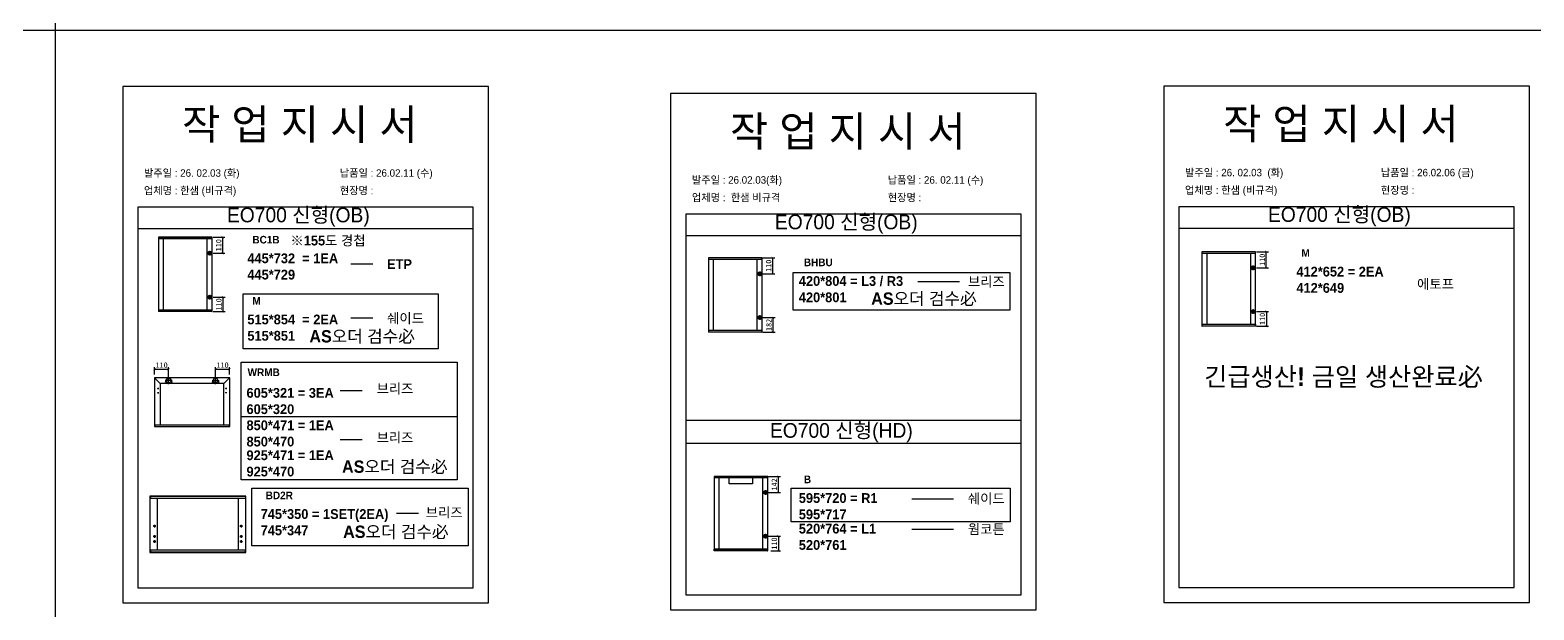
# Model space of a CAD drawing. Header units: millimetres. Extents: x -44117 to 256353, y -2095463 to 65325.
# Drawn here: x 110183 to 117093, y -687746 to -685078 of the extents above; entities that cross this region are included whole.
import ezdxf

# ---------------------------------------------------------------- set-up
doc = ezdxf.new("R2010")
doc.units = ezdxf.units.MM
doc.header["$LTSCALE"] = 10
doc.layers.add('Layer1', color=7, linetype='Continuous', lineweight=70)
doc.styles.add('MtX_Gulim', font='')
doc.styles.get('MtX_Gulim').set_extended_font_data('Gulim', bold=True)
doc.dimstyles.new('ISO-25', dxfattribs={"dimtxt": 2.5, "dimasz": 2.5, "dimexe": 1, "dimexo": 1, "dimtad": 1, "dimtxsty": 'Standard', "dimblk": 'ARCHTICK', "dimcen": 2.5, "dimadec": 0, "dimazin": 0, "dimtfac": 1, "dimtmove": 0, "dimatfit": 3, "dimfxl": 0, "dimarcsym": 0})

# ---------------------------------------------------------------- blocks, each defined once
blk = doc.blocks.new('_ArchTick')
at = {"color": 0, "linetype": 'ByBlock', "const_width": 0.15}
blk.add_lwpolyline([(-0.5, -0.5), (0.5, 0.5)], dxfattribs=at)
blk = doc.blocks.new('*D4724')
at = {"color": 0, "lineweight": -2}
for p, q in [((111023.6, -686030.9), (111078.2, -686030.9)), ((111068.2, -686104.5), (111068.2, -686030.9)), ((111023.6, -686104.5), (111078.2, -686104.5))]:
    blk.add_line(p, q, dxfattribs=at)
at = {"layer": 'Defpoints', "color": 0}
for p in [(111008.6, -686030.9), (111068.2, -686030.9), (111008.6, -686104.5)]:
    blk.add_point(p, dxfattribs=at)
at = {"color": 0, "lineweight": -2, "xscale": 10, "yscale": 10, "zscale": 10}
for p, rotation in [((111068.2, -686030.9), 90), ((111068.2, -686104.5), 270)]:
    blk.add_blockref('_ArchTick', p, dxfattribs=dict(at, rotation=rotation))
at = {"color": 0, "insert": (111049.4, -686067.7), "char_height": 25, "attachment_point": 5, "rotation": 90}
blk.add_mtext('110', dxfattribs=at)
blk = doc.blocks.new('*D4725')
at = {"color": 0, "lineweight": -2}
for p, q in [((111023.6, -686306.3), (111079.1, -686306.3)), ((111069.1, -686306.3), (111069.1, -686373.2)), ((111023.6, -686373.2), (111079.1, -686373.2))]:
    blk.add_line(p, q, dxfattribs=at)
at = {"layer": 'Defpoints', "color": 0}
for p in [(111008.6, -686306.3), (111008.6, -686373.2), (111069.1, -686373.2)]:
    blk.add_point(p, dxfattribs=at)
at = {"color": 0, "lineweight": -2, "xscale": 10, "yscale": 10, "zscale": 10}
for p, rotation in [((111069.1, -686306.3), 90), ((111069.1, -686373.2), 270)]:
    blk.add_blockref('_ArchTick', p, dxfattribs=dict(at, rotation=rotation))
at = {"color": 0, "insert": (111050.4, -686339.8), "char_height": 25, "attachment_point": 5, "rotation": 90}
blk.add_mtext('110', dxfattribs=at)
blk = doc.blocks.new('*D4726')
at = {"color": 0, "lineweight": -2}
for p, q in [((113576.8, -687131.1), (113631.5, -687131.1)), ((113621.5, -687204.8), (113621.5, -687131.1)), ((113576.8, -687204.8), (113631.5, -687204.8))]:
    blk.add_line(p, q, dxfattribs=at)
at = {"layer": 'Defpoints', "color": 0}
for p in [(113561.8, -687131.1), (113621.5, -687131.1), (113561.8, -687204.8)]:
    blk.add_point(p, dxfattribs=at)
at = {"color": 0, "lineweight": -2, "xscale": 10, "yscale": 10, "zscale": 10}
for p, rotation in [((113621.5, -687131.1), 90), ((113621.5, -687204.8), 270)]:
    blk.add_blockref('_ArchTick', p, dxfattribs=dict(at, rotation=rotation))
at = {"color": 0, "insert": (113602.7, -687167.9), "char_height": 25, "attachment_point": 5, "rotation": 90}
blk.add_mtext('142', dxfattribs=at)
blk = doc.blocks.new('*D4727')
at = {"color": 0, "lineweight": -2}
for p, q in [((113576.8, -687406.6), (113631.5, -687406.6)), ((113621.5, -687406.6), (113621.5, -687473.5)), ((113587.5, -687473.5), (113631.5, -687473.5))]:
    blk.add_line(p, q, dxfattribs=at)
at = {"layer": 'Defpoints', "color": 0}
for p in [(113561.8, -687406.6), (113572.5, -687473.5), (113621.5, -687473.5)]:
    blk.add_point(p, dxfattribs=at)
at = {"color": 0, "lineweight": -2, "xscale": 10, "yscale": 10, "zscale": 10}
for p, rotation in [((113621.5, -687406.6), 90), ((113621.5, -687473.5), 270)]:
    blk.add_blockref('_ArchTick', p, dxfattribs=dict(at, rotation=rotation))
at = {"color": 0, "insert": (113602.7, -687440.1), "char_height": 25, "attachment_point": 5, "rotation": 90}
blk.add_mtext('110', dxfattribs=at)
blk = doc.blocks.new('*D4728')
at = {"color": 0, "lineweight": -2}
for p, q in [((110755.3, -686662.7), (110755.3, -686628.2)), ((110755.3, -686638.2), (110819.8, -686638.2)), ((110819.8, -686675.5), (110819.8, -686628.2))]:
    blk.add_line(p, q, dxfattribs=at)
at = {"layer": 'Defpoints', "color": 0}
for p in [(110819.8, -686638.2), (110755.3, -686677.7), (110819.8, -686690.5)]:
    blk.add_point(p, dxfattribs=at)
at = {"color": 0, "lineweight": -2, "xscale": 10, "yscale": 10, "zscale": 10, "rotation": 180}
blk.add_blockref('_ArchTick', (110755.3, -686638.2), dxfattribs=at)
at = {"color": 0, "lineweight": -2, "xscale": 10, "yscale": 10, "zscale": 10}
blk.add_blockref('_ArchTick', (110819.8, -686638.2), dxfattribs=at)
at = {"color": 0, "insert": (110787.5, -686619.4), "char_height": 25, "attachment_point": 5}
blk.add_mtext('110', dxfattribs=at)
blk = doc.blocks.new('*D4729')
at = {"color": 0, "lineweight": -2}
for p, q in [((111035.3, -686675.5), (111035.3, -686628.2)), ((111035.3, -686638.2), (111099.9, -686638.2)), ((111099.9, -686662.7), (111099.9, -686628.2))]:
    blk.add_line(p, q, dxfattribs=at)
at = {"layer": 'Defpoints', "color": 0}
for p in [(111099.9, -686638.2), (111035.3, -686690.5), (111099.9, -686677.7)]:
    blk.add_point(p, dxfattribs=at)
at = {"color": 0, "lineweight": -2, "xscale": 10, "yscale": 10, "zscale": 10, "rotation": 180}
blk.add_blockref('_ArchTick', (111035.3, -686638.2), dxfattribs=at)
at = {"color": 0, "lineweight": -2, "xscale": 10, "yscale": 10, "zscale": 10}
blk.add_blockref('_ArchTick', (111099.9, -686638.2), dxfattribs=at)
at = {"color": 0, "insert": (111067.6, -686619.4), "char_height": 25, "attachment_point": 5}
blk.add_mtext('110', dxfattribs=at)
blk = doc.blocks.new('*D4730')
at = {"color": 0, "lineweight": -2}
for p, q in [((113550.8, -686125.4), (113605.5, -686125.4)), ((113595.5, -686199), (113595.5, -686125.4)), ((113550.8, -686199), (113605.5, -686199))]:
    blk.add_line(p, q, dxfattribs=at)
at = {"layer": 'Defpoints', "color": 0}
for p in [(113535.8, -686125.4), (113595.5, -686125.4), (113535.8, -686199)]:
    blk.add_point(p, dxfattribs=at)
at = {"color": 0, "lineweight": -2, "xscale": 10, "yscale": 10, "zscale": 10}
for p, rotation in [((113595.5, -686125.4), 90), ((113595.5, -686199), 270)]:
    blk.add_blockref('_ArchTick', p, dxfattribs=dict(at, rotation=rotation))
at = {"color": 0, "insert": (113576.7, -686162.2), "char_height": 25, "attachment_point": 5, "rotation": 90}
blk.add_mtext('110', dxfattribs=at)
blk = doc.blocks.new('*D4731')
at = {"color": 0, "lineweight": -2}
for p, q in [((113550.8, -686400.9), (113606.4, -686400.9)), ((113550.8, -686467.8), (113606.4, -686467.8)), ((113596.4, -686400.9), (113596.4, -686467.8))]:
    blk.add_line(p, q, dxfattribs=at)
at = {"layer": 'Defpoints', "color": 0}
for p in [(113535.8, -686400.9), (113535.8, -686467.8), (113596.4, -686467.8)]:
    blk.add_point(p, dxfattribs=at)
at = {"color": 0, "lineweight": -2, "xscale": 10, "yscale": 10, "zscale": 10}
for p, rotation in [((113596.4, -686400.9), 90), ((113596.4, -686467.8), 270)]:
    blk.add_blockref('_ArchTick', p, dxfattribs=dict(at, rotation=rotation))
at = {"color": 0, "insert": (113577.7, -686434.3), "char_height": 25, "attachment_point": 5, "rotation": 90}
blk.add_mtext('182', dxfattribs=at)
blk = doc.blocks.new('*D4738')
at = {"color": 0, "lineweight": -2}
for p, q in [((115818.8, -686097.8), (115873.4, -686097.8)), ((115863.4, -686171.5), (115863.4, -686097.8)), ((115818.8, -686171.5), (115873.4, -686171.5))]:
    blk.add_line(p, q, dxfattribs=at)
at = {"layer": 'Defpoints', "color": 0}
for p in [(115803.8, -686097.8), (115863.4, -686097.8), (115803.8, -686171.5)]:
    blk.add_point(p, dxfattribs=at)
at = {"color": 0, "lineweight": -2, "xscale": 10, "yscale": 10, "zscale": 10}
for p, rotation in [((115863.4, -686097.8), 90), ((115863.4, -686171.5), 270)]:
    blk.add_blockref('_ArchTick', p, dxfattribs=dict(at, rotation=rotation))
at = {"color": 0, "insert": (115844.7, -686134.6), "char_height": 25, "attachment_point": 5, "rotation": 90}
blk.add_mtext('110', dxfattribs=at)
blk = doc.blocks.new('*D4739')
at = {"color": 0, "lineweight": -2}
for p, q in [((115818.8, -686373.3), (115874.4, -686373.3)), ((115864.4, -686373.3), (115864.4, -686440.2)), ((115818.8, -686440.2), (115874.4, -686440.2))]:
    blk.add_line(p, q, dxfattribs=at)
at = {"layer": 'Defpoints', "color": 0}
for p in [(115803.8, -686373.3), (115803.8, -686440.2), (115864.4, -686440.2)]:
    blk.add_point(p, dxfattribs=at)
at = {"color": 0, "lineweight": -2, "xscale": 10, "yscale": 10, "zscale": 10}
for p, rotation in [((115864.4, -686373.3), 90), ((115864.4, -686440.2), 270)]:
    blk.add_blockref('_ArchTick', p, dxfattribs=dict(at, rotation=rotation))
at = {"color": 0, "insert": (115845.6, -686406.8), "char_height": 25, "attachment_point": 5, "rotation": 90}
blk.add_mtext('110', dxfattribs=at)

msp = doc.modelspace()

# ---------------------------------------------------------------- linework, layer by layer
at = {"color": 1}
msp.add_line((104015.69829, -685077.95503), (196284.84516, -685077.95503), dxfattribs=at)
msp.add_line((104015.69829, -685077.95503), (196284.84516, -685077.95503), dxfattribs=at)
for p, q in [((112218.7382, -685892.73849), (110678.7382, -685892.73849)), ((117002.39311, -685890.72968), (115462.39311, -685890.72968)), ((114736.50698, -685924.74599), (113196.50698, -685924.74599)), ((112218.7382, -685992.73849), (110678.7382, -685992.73849)), ((110772.70602, -686031.09928), (110772.70602, -686372.98616)), ((111019.20666, -686031.54201), (110772.70602, -686031.54201)), ((111019.20666, -686038.23217), (110772.70602, -686038.23217)), ((111018.9607, -686030.85332), (110772.95198, -686030.85332)), ((110794.59662, -686037.74025), (110794.59662, -686365.85328)), ((110997.0701, -686365.85328), (110997.0701, -686038.23217)), ((111017.97685, -686038.23217), (111017.97685, -686030.85332)), ((111019.20666, -686372.98616), (111019.20666, -686031.09928)), ((114736.50698, -686024.74599), (113196.50698, -686024.74599)), ((117002.39311, -685990.72968), (115462.39311, -685990.72968)), ((115567.94162, -686098.08285), (115567.94162, -686439.96973)), ((115814.44227, -686098.52558), (115567.94162, -686098.52558)), ((115814.44227, -686105.21574), (115567.94162, -686105.21574)), ((115814.1963, -686097.83689), (115568.18759, -686097.83689)), ((115589.83222, -686104.72382), (115589.83222, -686432.83685)), ((115792.3057, -686432.83685), (115792.3057, -686105.21574)), ((115813.21246, -686105.21574), (115813.21246, -686097.83689)), ((115814.44227, -686439.96973), (115814.44227, -686098.08285)), ((111757.95697, -686154.8194), (111656.33546, -686154.8194)), ((113299.98277, -686125.61727), (113299.98277, -686467.50415)), ((113546.48341, -686126.06), (113299.98277, -686126.06)), ((113546.48341, -686132.75016), (113299.98277, -686132.75016)), ((113546.23745, -686125.3713), (113300.22873, -686125.3713)), ((113321.87337, -686132.25823), (113321.87337, -686460.37127)), ((113524.34685, -686460.37127), (113524.34685, -686132.75016)), ((113545.2536, -686132.75016), (113545.2536, -686125.3713)), ((113546.48341, -686467.50415), (113546.48341, -686125.61727)), ((114262.27593, -686235.32649), (114454.41915, -686235.32649)), ((111019.20666, -686365.85328), (110772.70602, -686365.85328)), ((111019.20666, -686372.54344), (110772.70602, -686372.54344)), ((111018.9607, -686373.23213), (110772.95198, -686373.23213)), ((110773.93583, -686373.23213), (110773.93583, -686365.85328)), ((111017.97685, -686365.85328), (111017.97685, -686373.23213)), ((111757.95697, -686403.97027), (111656.33546, -686403.97027)), ((113546.48341, -686460.37127), (113299.98277, -686460.37127)), ((113546.48341, -686467.06143), (113299.98277, -686467.06143)), ((113546.23745, -686467.75012), (113300.22873, -686467.75012)), ((113301.21258, -686467.75012), (113301.21258, -686460.37127)), ((113545.2536, -686460.37127), (113545.2536, -686467.75012)), ((115814.44227, -686432.83685), (115567.94162, -686432.83685)), ((115814.44227, -686439.52701), (115567.94162, -686439.52701)), ((115814.1963, -686440.2157), (115568.18759, -686440.2157)), ((115569.17143, -686440.2157), (115569.17143, -686432.83685)), ((115813.21246, -686432.83685), (115813.21246, -686440.2157)), ((110819.78157, -686706.61176), (110819.78157, -686674.32493)), ((111035.33136, -686706.61176), (111035.33136, -686674.32493)), ((110754.96556, -686677.74191), (110754.96556, -686902.08224)), ((110781.30631, -686704.08266), (110755.05225, -686677.53263)), ((111099.85139, -686677.44595), (110755.26152, -686677.44595)), ((110768.28392, -686727.16782), (110774.20319, -686727.16782)), ((110771.24356, -686724.20818), (110771.24356, -686730.12745)), ((110771.24356, -686743.14984), (110771.24356, -686749.06911)), ((110781.30631, -686704.08266), (110781.30631, -686894.09122)), ((111073.80661, -686704.08266), (110781.30631, -686704.08266)), ((110835.92499, -686690.46834), (110803.63816, -686690.46834)), ((110808.83092, -686696.38761), (110804.09551, -686696.38761)), ((110806.46321, -686694.0199), (110806.46321, -686698.75532)), ((110835.46764, -686696.38761), (110830.73222, -686696.38761)), ((110833.09993, -686694.0199), (110833.09993, -686698.75532)), ((111019.18794, -686690.46834), (111051.47477, -686690.46834)), ((111024.38071, -686696.38761), (111019.64529, -686696.38761)), ((111022.013, -686694.0199), (111022.013, -686698.75532)), ((111051.01743, -686696.38761), (111046.28201, -686696.38761)), ((111048.64972, -686694.0199), (111048.64972, -686698.75532)), ((111073.80661, -686704.08266), (111100.06067, -686677.53263)), ((111073.80661, -686893.4993), (111073.80661, -686704.08266)), ((111086.82901, -686727.16782), (111080.90974, -686727.16782)), ((111083.86937, -686724.20818), (111083.86937, -686730.12745)), ((111083.86937, -686743.14984), (111083.86937, -686749.06911)), ((111100.14736, -686902.08224), (111100.14736, -686677.74191)), ((111709.67609, -686737.33586), (111608.05459, -686737.33586)), ((110768.28392, -686746.10948), (110774.20319, -686746.10948)), ((111086.82901, -686746.10948), (111080.90974, -686746.10948)), ((112144.86779, -686856.47492), (111152.47069, -686856.47492)), ((114736.50698, -686873.37434), (113196.50698, -686873.37434)), ((110754.96556, -686893.4993), (111100.14736, -686893.4993)), ((110754.96556, -686901.5495), (111099.85139, -686901.5495)), ((110755.26152, -686902.3782), (111099.85139, -686902.3782)), ((110756.44538, -686893.4993), (110756.44538, -686902.3782)), ((111098.66754, -686902.3782), (111098.66754, -686893.4993)), ((111709.67609, -686962.41849), (111608.05459, -686962.41849)), ((114736.50698, -686980.3443), (113196.50698, -686980.3443)), ((113325.97779, -687131.38253), (113325.97779, -687473.26942)), ((113572.47843, -687131.82526), (113325.97779, -687131.82526)), ((113572.47843, -687138.51542), (113325.97779, -687138.51542)), ((113572.23247, -687131.13657), (113326.22375, -687131.13657)), ((113347.86839, -687138.0235), (113347.86839, -687466.13653)), ((113550.34187, -687466.13653), (113550.34187, -687138.51542)), ((113571.24862, -687138.51542), (113571.24862, -687131.13657)), ((113572.47843, -687473.26942), (113572.47843, -687131.38253)), ((110733.75196, -687222.25127), (110733.75196, -687480.69334)), ((111174.36236, -687222.91774), (110733.75196, -687222.91774)), ((111173.9921, -687221.88101), (110734.12222, -687221.88101)), ((110735.60326, -687221.88101), (110735.60326, -687232.98884)), ((111172.51105, -687221.88101), (111172.51105, -687232.98884)), ((111174.36236, -687480.69334), (111174.36236, -687222.25127)), ((111174.36236, -687232.98884), (110733.75196, -687232.98884)), ((110767.07543, -687232.98884), (110767.07543, -687469.95577)), ((111141.03888, -687469.95577), (111141.03888, -687232.98884)), ((114234.41917, -687233.71279), (114426.56239, -687233.71279)), ((110760.96613, -687359.61804), (110748.74752, -687359.61804)), ((110754.85682, -687353.50874), (110754.85682, -687365.72734)), ((111147.14819, -687359.61804), (111159.36679, -687359.61804)), ((111153.25749, -687353.50874), (111153.25749, -687365.72734)), ((111968.19477, -687301.74354), (111866.57781, -687301.74354)), ((110760.96613, -687407.01143), (110748.74752, -687407.01143)), ((110760.96613, -687430.70812), (110748.74752, -687430.70812)), ((110754.85682, -687400.90212), (110754.85682, -687413.12073)), ((110754.85682, -687424.59882), (110754.85682, -687436.81743)), ((111147.14819, -687407.01143), (111159.36679, -687407.01143)), ((111147.14819, -687430.70812), (111159.36679, -687430.70812)), ((111153.25749, -687400.90212), (111153.25749, -687413.12073)), ((111153.25749, -687424.59882), (111153.25749, -687436.81743)), ((114234.41917, -687374.38943), (114426.56239, -687374.38943)), ((111174.36236, -687469.95577), (110733.75196, -687469.95577)), ((111174.36236, -687480.02687), (110733.75196, -687480.02687)), ((110734.12222, -687481.0636), (111173.9921, -687481.0636)), ((110735.60326, -687469.95577), (110735.60326, -687481.0636)), ((111172.51105, -687481.0636), (111172.51105, -687469.95577)), ((113572.47843, -687466.13653), (113325.97779, -687466.13653)), ((113572.47843, -687472.82669), (113325.97779, -687472.82669)), ((113572.23247, -687473.51539), (113326.22375, -687473.51539)), ((113327.2076, -687473.51539), (113327.2076, -687466.13653)), ((113571.24862, -687466.13653), (113571.24862, -687473.51539))]:
    msp.add_line(p, q)
for p in [(110300.49669, 21924.9366), (110300.49669, 14161.07811), (110300.49669, 18584.38997), (110300.49669, 10820.53148), (110300.49669, 18627.87121), (110300.49669, 10864.01272), (110300.49669, 15287.32457), (110300.49669, 7523.46608), (110300.49669, 3746.75115), (110300.49669, 21924.9366), (110300.49669, 14161.07811), (110300.49669, 18584.38997), (110300.49669, 10820.53148), (110300.49669, 18627.87121), (110300.49669, 10864.01272), (110300.49669, 15287.32457), (110300.49669, 7523.46608), (110300.49669, 3746.75115), (110300.49669, 21924.9366), (110300.49669, 14161.07811), (110300.49669, 18584.38997), (110300.49669, 10820.53148), (110300.49669, 18627.87121), (110300.49669, 10864.01272), (110300.49669, 15287.32457), (110300.49669, 7523.46608), (110300.49669, 3746.75115), (110300.49669, 21924.9366), (110300.49669, 14161.07811), (110300.49669, 18584.38997), (110300.49669, 10820.53148), (110300.49669, 18627.87121), (110300.49669, 10864.01272), (110300.49669, 15287.32457), (110300.49669, 7523.46608), (110300.49669, 3746.75115), (110300.49669, 21924.9366), (110300.49669, 14161.07811), (110300.49669, 18584.38997), (110300.49669, 10820.53148), (110300.49669, 18627.87121), (110300.49669, 10864.01272), (110300.49669, 15287.32457), (110300.49669, 7523.46608), (110300.49669, 3746.75115), (110300.49669, 21924.9366), (110300.49669, 14161.07811), (110300.49669, 18584.38997), (110300.49669, 10820.53148), (110300.49669, 18627.87121), (110300.49669, 10864.01272), (110300.49669, 15287.32457), (110300.49669, 7523.46608), (110300.49669, 3746.75115), (110300.49669, 21924.9366), (110300.49669, 14161.07811), (110300.49669, 18584.38997), (110300.49669, 10820.53148), (110300.49669, 18627.87121), (110300.49669, 10864.01272), (110300.49669, 15287.32457), (110300.49669, 7523.46608), (110300.49669, 3746.75115), (110300.49669, 21924.9366), (110300.49669, 14161.07811), (110300.49669, 18584.38997), (110300.49669, 10820.53148), (110300.49669, 18627.87121), (110300.49669, 10864.01272), (110300.49669, 15287.32457), (110300.49669, 7523.46608), (110300.49669, 3746.75115), (110300.49669, 21924.9366), (110300.49669, 14161.07811), (110300.49669, 18584.38997), (110300.49669, 10820.53148), (110300.49669, 18627.87121), (110300.49669, 10864.01272), (110300.49669, 15287.32457), (110300.49669, 7523.46608), (110300.49669, 3746.75115), (110300.49669, 21924.9366), (110300.49669, 14161.07811), (110300.49669, 18584.38997), (110300.49669, 10820.53148), (110300.49669, 18627.87121), (110300.49669, 10864.01272), (110300.49669, 15287.32457), (110300.49669, 7523.46608), (110300.49669, 3746.75115), (110300.49669, 12702.87182), (110300.49669, 4939.01333), (110300.49669, 9362.32519), (110300.49669, 1598.4667), (110300.49669, 9405.80642), (110300.49669, 1641.94794), (110300.49669, 6065.25979), (110300.49669, -1698.5987), (110300.49669, -5475.31363), (110300.49669, 12702.87182), (110300.49669, 4939.01333), (110300.49669, 9362.32519), (110300.49669, 1598.4667), (110300.49669, 9405.80642), (110300.49669, 1641.94794), (110300.49669, 6065.25979), (110300.49669, -1698.5987), (110300.49669, -5475.31363), (110300.49669, 12702.87182), (110300.49669, 4939.01333), (110300.49669, 9362.32519), (110300.49669, 1598.4667), (110300.49669, 9405.80642), (110300.49669, 1641.94794), (110300.49669, 6065.25979), (110300.49669, -1698.5987), (110300.49669, -5475.31363), (110300.49669, 12702.87182), (110300.49669, 4939.01333), (110300.49669, 9362.32519), (110300.49669, 1598.4667), (110300.49669, 9405.80642), (110300.49669, 1641.94794), (110300.49669, 6065.25979), (110300.49669, -1698.5987), (110300.49669, -5475.31363), (110300.49669, 12702.87182), (110300.49669, 4939.01333), (110300.49669, 9362.32519), (110300.49669, 1598.4667), (110300.49669, 9405.80642), (110300.49669, 1641.94794), (110300.49669, 6065.25979), (110300.49669, -1698.5987), (110300.49669, -5475.31363)]:
    msp.add_xline(p, (0, 1), dxfattribs=at)
for points in [[(110608.7382, -687713.56877), (112288.7382, -687713.56877), (112288.7382, -685337.56877), (110608.7382, -685337.56877)], [(115392.39311, -687711.55996), (117072.39311, -687711.55996), (117072.39311, -685335.55996), (115392.39311, -685335.55996)], [(113126.50698, -687745.57626), (114806.50698, -687745.57626), (114806.50698, -685369.57626), (113126.50698, -685369.57626)], [(113689.12238, -686193.32112), (114685.28014, -686193.32112), (114685.28014, -686367.14731), (113689.12238, -686367.14731)], [(111162.77769, -686291.2443), (112058.37254, -686291.2443), (112058.37254, -686544.74082), (111162.77769, -686544.74082)], [(111152.47069, -686605.42846), (112144.86779, -686605.42846), (112144.86779, -687147.02139), (111152.47069, -687147.02139)], [(111202.61286, -687184.88918), (112195.70637, -687184.88918), (112195.70637, -687450.92124), (111202.61286, -687450.92124)], [(113680.20822, -687184.88251), (114687.23012, -687184.88251), (114687.23012, -687340.88037), (113680.20822, -687340.88037)]]:
    msp.add_lwpolyline(points, close=True)
for points in [[(110678.7382, -685892.73849), (110678.7382, -687643.56877), (112218.7382, -687643.56877), (112218.7382, -685892.73849)], [(115462.39311, -685890.72968), (115462.39311, -687641.55996), (117002.39311, -687641.55996), (117002.39311, -685890.72968)], [(113196.50698, -685924.74599), (113196.50698, -687675.57626), (114736.50698, -687675.57626), (114736.50698, -685924.74599)], [(113502.72068, -687131.13657), (113502.72068, -687164.65499), (113394.65068, -687164.65499), (113394.65068, -687131.13657)]]:
    msp.add_lwpolyline(points)
for centre, radius in [((110771.24356, -686727.16782), 0.88789), ((110806.46321, -686696.38761), 0.94708), ((110819.78157, -686690.46834), 10.35872), ((110833.09993, -686696.38761), 0.94708), ((111022.013, -686696.38761), 0.94708), ((111035.33136, -686690.46834), 10.35872), ((111048.64972, -686696.38761), 0.94708), ((111083.86937, -686727.16782), 0.88789), ((110771.24356, -686746.10948), 0.88789), ((111083.86937, -686746.10948), 0.88789), ((110754.85682, -687359.61804), 3.70261), ((111153.25749, -687359.61804), 3.70261), ((110754.85682, -687407.01143), 3.70261), ((110754.85682, -687430.70812), 3.70261), ((111153.25749, -687407.01143), 3.70261), ((111153.25749, -687430.70812), 3.70261)]:
    msp.add_circle(centre, radius)
for centre, radius, start, end in [((111018.9607, -686031.09928), 0.24596, 0, 90), ((115814.1963, -686098.08285), 0.24596, 0, 90), ((113546.23745, -686125.61727), 0.24596, 0, 90), ((110772.95198, -686372.98617), 0.24596, 180, 270), ((111018.9607, -686372.98617), 0.24596, 270, 0), ((113300.22873, -686467.50416), 0.24596, 180, 270), ((113546.23745, -686467.50416), 0.24596, 270, 0), ((115568.18759, -686439.96974), 0.24596, 180, 270), ((115814.1963, -686439.96974), 0.24596, 270, 0), ((110755.26152, -686677.74191), 0.29596, 90, 180), ((111099.85139, -686677.74191), 0.29596, 0, 90), ((110755.26152, -686902.08224), 0.29596, 180, 270), ((111099.85139, -686902.08224), 0.29596, 270, 0), ((113572.23247, -687131.38253), 0.24596, 0, 90), ((110734.12222, -687222.25127), 0.37026, 90, 180), ((111173.9921, -687222.25127), 0.37026, 0, 90), ((110734.12222, -687480.69334), 0.37026, 180, 270), ((111173.9921, -687480.69334), 0.37026, 270, 0), ((113326.22375, -687473.26943), 0.24596, 180, 270), ((113572.23247, -687473.26943), 0.24596, 270, 0)]:
    msp.add_arc(centre, radius, start, end)
at = {"layer": 'Layer1'}
for p, q in [((111008.56868, -686095.40459), (111008.56868, -686113.535)), ((113535.84543, -686189.92258), (113535.84543, -686208.05298)), ((115803.80428, -686162.38816), (115803.80428, -686180.51857)), ((111008.56868, -686315.41296), (111008.56868, -686297.28255)), ((113535.84543, -686409.93094), (113535.84543, -686391.80054)), ((115803.80428, -686382.39652), (115803.80428, -686364.26612)), ((113561.84045, -687195.68785), (113561.84045, -687213.81825)), ((113561.84045, -687415.69621), (113561.84045, -687397.56581))]:
    msp.add_line(p, q, dxfattribs=at)
for points in [[(111017.63388, -686104.4698), (110999.50348, -686104.4698)], [(115812.86948, -686171.45336), (115794.73908, -686171.45336)], [(113544.91063, -686198.98778), (113526.78023, -686198.98778)], [(111017.63388, -686306.34775), (110999.50348, -686306.34775)], [(115812.86948, -686373.33132), (115794.73908, -686373.33132)], [(113544.91063, -686400.86574), (113526.78023, -686400.86574)], [(113570.90565, -687204.75305), (113552.77525, -687204.75305)], [(113570.90565, -687406.63101), (113552.77525, -687406.63101)]]:
    msp.add_lwpolyline(points, close=True, dxfattribs=at)
for centre in [(111008.56868, -686104.4698), (115803.80428, -686171.45336), (113535.84543, -686198.98778), (111008.56868, -686306.34775), (113535.84543, -686400.86574), (115803.80428, -686373.33132), (113561.84045, -687204.75305), (113561.84045, -687406.63101)]:
    msp.add_circle(centre, 6.04347, dxfattribs=at)

# ---------------------------------------------------------------- texts
at = {"linetype": 'Continuous', "style": 'MtX_Gulim'}
for s, height, p in [('BC1B', 35.049344, (111204.64354, -686059.81392)), ('M', 35.04934, (116025.14529, -686121.05133)), ('BHBU', 35.049344, (113738.59834, -686164.25393)), ('M', 35.04934, (111204.64354, -686341.05577)), ('WRMB', 35.049344, (111182.55568, -686669.77287)), ('B', 35.04934, (113738.59834, -687162.64023)), ('BD2R', 35.049344, (111265.72975, -687236.21304))]:
    msp.add_text(s, height=height, dxfattribs=at).set_placement(p)
at = {"color": 1, "linetype": 'Continuous', "style": 'MtX_Gulim'}
for s, height, p in [('AS오더 검수必', 56.637867, (114047.90531, -686341.70993)), ('AS오더 검수必', 56.637867, (111466.37683, -686515.09936)), ('긴급생산! 금일 생산완료必', 84.9568, (115578.16461, -686715.18787)), ('AS오더 검수必', 56.637867, (111616.42752, -687114.63966)), ('AS오더 검수必', 56.637867, (111621.36502, -687414.18144))]:
    msp.add_text(s, height=height, dxfattribs=at).set_placement(p)
at = {"attachment_point": 1}
for s, width, gutter_width, heights, insert, char_height in [('{\\fGulim|b0|i0|c129|p50;작 업 지 시 서}', 3307.3198183, 12.5, [-155.84554], (110881.54481, -685441.73128), 140), ('{\\fGulim|b0|i0|c129|p50;작 업 지 시 서}', 3307.3198183, 12.5, [-155.84554], (115665.19972, -685439.72247), 140), ('{\\fGulim|b0|i0|c129|p50;작 업 지 시 서}', 3307.3198183, 12.5, [-155.84554], (113399.31359, -685473.73878), 140), ('\\pt11;{\\fGulim|b0|i0|c129|p50;발주일 : 26. 02.03 (화)}', 3307.3198183, 12.5, [34.50412], (110706.33545, -685718.4517), 34.3), ('{\\fGulim|b0|i0|c129|p50;납품일 : 26.02.11 (수)}', 3307.3198183, 12.5, [35.09023], (111606.31344, -685718.4517), 34.3), ('\\pt11;{\\fGulim|b0|i0|c129|p50;발주일 : 26.02.03(화)}', 3307.3198183, 12.5, [34.50412], (113224.10423, -685750.4592), 34.3), ('{\\fGulim|b0|i0|c129|p50;납품일 : 26. 02.11 (수)}', 3307.3198183, 12.5, [57.68947], (114124.08221, -685750.4592), 34.3), ('\\pt11;{\\fGulim|b0|i0|c129|p50;발주일 : 26. 02.03  (화)}', 3307.3198183, 12.5, [34.50412], (115489.99036, -685716.44289), 34.3), ('{\\fGulim|b0|i0|c129|p50;납품일 : 26.02.06 (금)}', 3307.3198183, 12.5, [35.09023], (116389.96834, -685716.44289), 34.3), ('{\\fGulim|b0|i0|c129|p50;업체명 : 한샘 (비규격)}', 3307.3198183, 12.5, [36.11279], (110706.33545, -685799.10788), 34.3), ('{\\fGulim|b0|i0|c129|p50;현장명 : }', 3307.3198183, 12.5, [-38.2735], (111606.31344, -685799.10788), 34.3), ('{\\fGulim|b0|i0|c129|p50;업체명 :  한샘 비규격}', 3307.3198183, 12.5, [36.11279], (113224.10423, -685831.11537), 34.3), ('{\\fGulim|b0|i0|c129|p50;현장명 : }', 3307.3198183, 12.5, [-38.2735], (114124.08221, -685831.11537), 34.3), ('{\\fGulim|b0|i0|c129|p50;업체명 : 한샘 (비규격)}', 3307.3198183, 12.5, [36.11279], (115489.99036, -685797.09907), 34.3), ('{\\fGulim|b0|i0|c129|p50;현장명 : }', 3307.3198183, 12.5, [-38.2735], (116389.96834, -685797.09907), 34.3), ('{\\fGulim|b0|i0|c129|p50;EO700 신형(OB)}', 1597.0710432, 6.03612, [-85.06834], (111087.57113, -685894.78568), 67.6045736), ('{\\fGulim|b0|i0|c129|p50;EO700 신형(OB)}', 1597.0710432, 6.03612, [-85.06834], (115871.22604, -685892.77687), 67.6045736), ('{\\fGulim|b0|i0|c129|p50;EO700 신형(OB)}', 1597.0710432, 6.03612, [-85.06834], (113605.33991, -685926.79317), 67.6045736), ('{\\f굴림|b1|i0|c129|p50;※155도 경첩}', 13607.1496112, 175, [-50.11905], (111379.27457, -686023.85131), 45), ('{\\f굴림|b1|i0|c129|p50;445*732  = 1EA\\P\\C1;445*729}', 13607.1496112, 175, [-121.36905], (111181.41638, -686105.50096), 45), ('{\\f굴림|b1|i0|c129|p50;ETP}', 13607.1496112, 175, [-46.07143], (111823.4158, -686132.21411), 45), ('{\\f굴림|b1|i0|c129|p50;412*652 = 2EA\\P\\C1;412*649}', 13607.1496112, 175, [-121.36905], (116001.91813, -686166.73837), 45), ('{\\f굴림|b1|i0|c129|p50;420*804 = L3 / R3^J\\C1;420*801}', 13607.1496112, 175, [-125.41667], (113715.37118, -686209.94097), 45), ('{\\f굴림|b1|i0|c129|p50;브리즈}', 13607.1496112, 175, [-50], (114492.32212, -686212.48159), 45), ('{\\f굴림|b1|i0|c129|p50;에토프}', 13607.1496112, 175, [-50.05952], (116556.40225, -686223.80911), 45), ('{\\f굴림|b1|i0|c129|p50;515*854  = 2EA\\P\\C1;515*851}', 13607.1496112, 175, [-121.36905], (111181.41638, -686386.74281), 45), ('{\\f굴림|b1|i0|c129|p50;쉐이드}', 13607.1496112, 175, [-50], (111823.4158, -686381.36498), 45), ('{\\f굴림|b1|i0|c129|p50;605*321 = 3EA\\P\\C1;605*320}', 13607.1496112, 175, [-121.25], (111177.55048, -686724.51298), 45), ('{\\f굴림|b1|i0|c129|p50;브리즈}', 13607.1496112, 175, [-50], (111775.13492, -686704.71078), 45), ('{\\f굴림|b1|i0|c129|p50;850*471 = 1EA\\P\\C1;850*470}', 13607.1496112, 175, [-121.36905], (111177.55048, -686873.54665), 45), ('{\\fGulim|b0|i0|c129|p50;EO700 신형(HD)}', 1597.0710432, 6.03612, [-85.06834], (113582.84805, -686885.87301), 67.6045736), ('{\\f굴림|b1|i0|c129|p50;브리즈}', 13607.1496112, 175, [-50], (111775.13492, -686929.7934), 45), ('{\\f굴림|b1|i0|c129|p50;925*471 = 1EA\\P\\C1;925*470}', 13607.1496112, 175, [-121.36905], (111177.55048, -687011.43762), 45), ('{\\f굴림|b1|i0|c129|p50;595*720 = R1^J\\C1;595*717}', 13607.1496112, 175, [-121.36905], (113715.37118, -687208.32727), 45), ('{\\f굴림|b1|i0|c129|p50;쉐이드}', 13607.1496112, 175, [-50], (114492.32212, -687210.86789), 45), ('{\\f굴림|b1|i0|c129|p50;745*350 = 1SET(2EA)^J\\C1;745*347}', 13607.1496112, 175, [-126.36905], (111242.50259, -687281.90008), 45), ('{\\f굴림|b1|i0|c129|p50;브리즈}', 13607.1496112, 175, [-50], (112001.39915, -687274.54674), 45), ('{\\f굴림|b1|i0|c129|p50;520*764 = L1^J\\C1;520*761}', 13607.1496112, 175, [-121.36905], (113715.37118, -687349.00391), 45), ('{\\f굴림|b1|i0|c129|p50;웜코튼}', 13607.1496112, 175, [-48.57143], (114492.32212, -687351.54453), 45)]:
    msp.add_mtext_dynamic_manual_height_columns(s, width=width, gutter_width=gutter_width, heights=heights, dxfattribs=dict(at, insert=insert, char_height=char_height))

# ---------------------------------------------------------------- dimensions: what is measured, and where the dimension line sits
for base, p1, p2, text, picture, middle in [((111068.18245, -686030.85332), (111008.56868, -686104.4698), (111008.56868, -686030.85332), '110', '*D4724', (111049.43245, -686067.66156)), ((113595.4592, -686125.3713), (113535.84543, -686198.98778), (113535.84543, -686125.3713), '110', '*D4730', (113576.7092, -686162.17954)), ((115863.41805, -686097.83689), (115803.80428, -686171.45336), (115803.80428, -686097.83689), '110', '*D4738', (115844.66805, -686134.64513)), ((111069.13593, -686373.23213), (111008.56868, -686306.34775), (111008.56868, -686373.23213), '110', '*D4725', (111050.38593, -686339.78994)), ((115864.37153, -686440.2157), (115803.80428, -686373.33132), (115803.80428, -686440.2157), '110', '*D4739', (115845.62153, -686406.77351)), ((113621.45422, -687131.13657), (113561.84045, -687204.75305), (113561.84045, -687131.13657), '142', '*D4726', (113602.70422, -687167.94481)), ((113621.45422, -687473.51539), (113561.84045, -687406.63101), (113572.47843, -687473.51539), '110', '*D4727', (113602.70422, -687440.0732))]:
    dim = msp.add_linear_dim(base=base, p1=p1, p2=p2, angle=90, text=text, dimstyle='ISO-25', override={"dimscale": 10, "dimasz": 1, "dimexo": 1.5, "dimtxsty": 'Standard'})
    dim.commit()
    dim.dimension.update_dxf_attribs({"geometry": picture, "text_midpoint": middle})
dim = msp.add_linear_dim(base=(113596.41267, -686467.75012), p1=(113535.84543, -686400.86574), p2=(113535.84543, -686467.75012), angle=90, text='182', dimstyle='ISO-25', override={"dimscale": 10, "dimasz": 1, "dimexo": 1.5, "dimtxsty": 'Standard'})
dim.commit()
dim.dimension.update_dxf_attribs({"geometry": '*D4731', "text_midpoint": (113596.41267, -686434.30793), "dimtype": 160})
for base, p1, p2, picture, middle in [((110819.78157, -686638.16151), (110755.26152, -686677.74191), (110819.78157, -686690.46834), '*D4728', (110787.52155, -686619.41151)), ((111099.85139, -686638.16151), (111035.33135, -686690.46834), (111099.85139, -686677.74191), '*D4729', (111067.59137, -686619.41151))]:
    dim = msp.add_linear_dim(base=base, p1=p1, p2=p2, text='110', dimstyle='ISO-25', override={"dimscale": 10, "dimasz": 1, "dimexo": 1.5, "dimtxsty": 'Standard'})
    dim.commit()
    dim.dimension.update_dxf_attribs({"geometry": picture, "text_midpoint": middle})

doc.saveas('drawing.dxf')
